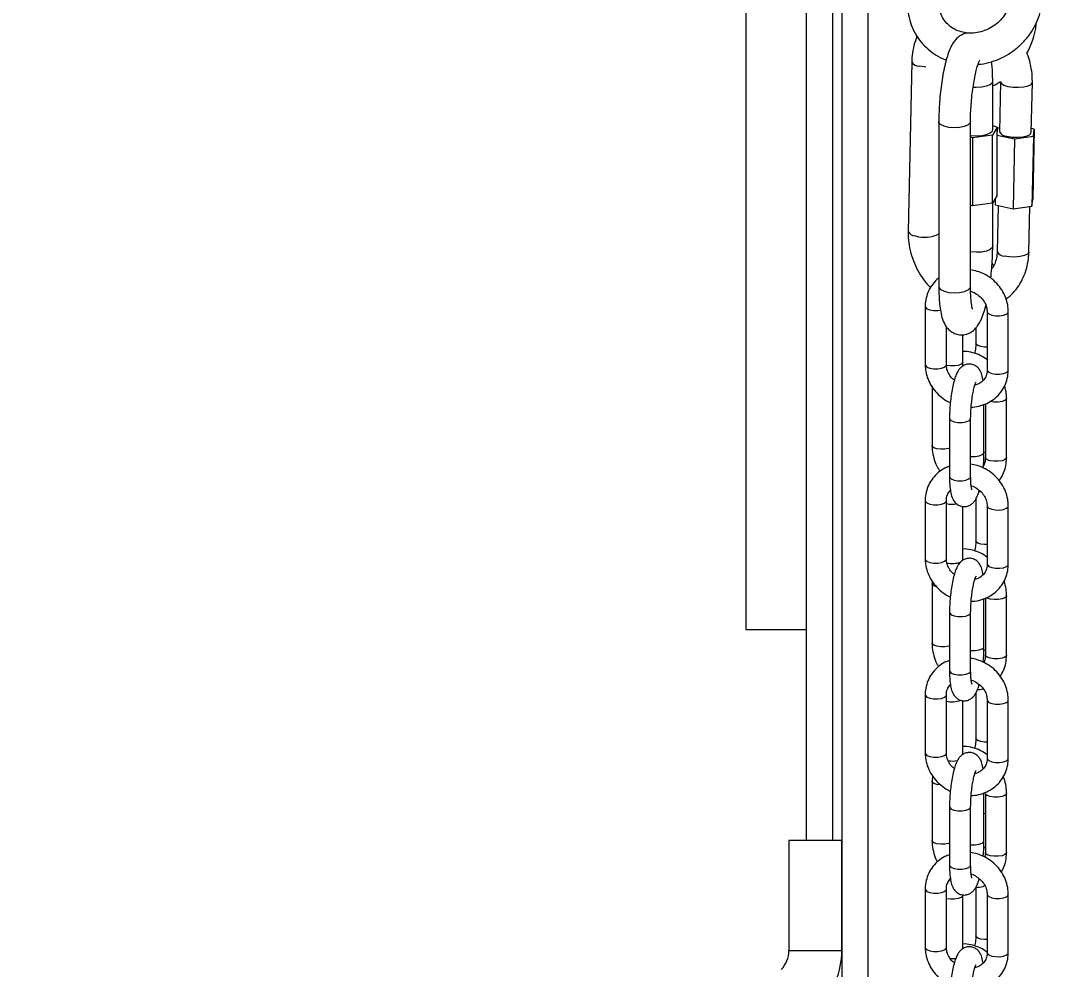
# Model space of a CAD drawing. Header units: millimetres. Extents: x -9110 to 8278, y -6387 to 5914.
# Drawn here: x -2328.6 to -2133, y 79.6 to 259.3 of the extents above; entities that cross this region are included whole.
import ezdxf

# ---------------------------------------------------------------- set-up
doc = ezdxf.new("R2010")
doc.units = ezdxf.units.MM
for name, color, linetype in [('DIKOM_ОБЪЕКТ', 7, 'Continuous'), ('DIKOM_РАЗМЕР_ЗОНА', 7, 'Continuous'), ('DIKOM_РАЗМЕР_ОБЪЕКТА', 7, 'Continuous')]:
    doc.layers.add(name, color=color, linetype=linetype)
doc.styles.add('style1', font='arial.ttf', dxfattribs={"width": 0.8})
doc.dimstyles.new('1-50', dxfattribs={"dimtxt": 300, "dimasz": 200, "dimexe": 100, "dimexo": 0, "dimgap": 100, "dimtad": 1, "dimtxsty": 'style1', "dimcen": 200, "dimclrd": 7, "dimclre": 7, "dimclrt": 7, "dimadec": 1, "dimazin": 2, "dimtfac": 1, "dimtmove": 0, "dimatfit": 2, "dimfxl": 0, "dimlwd": 25, "dimlwe": 18, "dimarcsym": 0})

# ---------------------------------------------------------------- blocks, each defined once
blk = doc.blocks.new('*D9')
at = {"layer": 'Defpoints', "color": 0, "transparency": 16777216}
for p in [(-2194.75, 3914.39), (-7206.95, -3406.45), (-367.75, -3406.45)]:
    blk.add_point(p, dxfattribs=at)
at = {"layer": 'DIKOM_РАЗМЕР_ОБЪЕКТА', "color": 7, "lineweight": 18, "transparency": 16777216}
for p, q in [((-2194.75, 3914.39), (-7306.95, 3914.39)), ((-367.75, -3406.45), (-7306.95, -3406.45))]:
    blk.add_line(p, q, dxfattribs=at)
at = {"layer": 'DIKOM_РАЗМЕР_ОБЪЕКТА', "color": 7, "lineweight": 25, "transparency": 16777216}
blk.add_line((-7206.95, 3714.39), (-7206.95, -3206.45), dxfattribs=at)
at = {"layer": 'DIKOM_РАЗМЕР_ОБЪЕКТА', "color": 7, "transparency": 16777216}
for points in [[(-7240.28, 3714.39), (-7173.61, 3714.39), (-7206.95, 3914.39)], [(-7240.28, -3206.45), (-7173.61, -3206.45), (-7206.95, -3406.45)]]:
    blk.add_solid(points, dxfattribs=at)
at = {"layer": 'DIKOM_РАЗМЕР_ОБЪЕКТА', "color": 7, "transparency": 16777216, "insert": (-7460.22, 292.26), "char_height": 300, "attachment_point": 5, "rotation": 90, "style": 'style1'}
blk.add_mtext('7300', dxfattribs=at)
blk = doc.blocks.new('*D10')
at = {"layer": 'Defpoints', "color": 0, "transparency": 16777216}
for p in [(-3851.31, 5914.39), (-8660.16, -5406.45), (-497.85, -5406.45)]:
    blk.add_point(p, dxfattribs=at)
at = {"layer": 'DIKOM_РАЗМЕР_ЗОНА', "color": 7, "lineweight": 18, "transparency": 16777216}
for p, q in [((-3851.31, 5914.39), (-8760.16, 5914.39)), ((-497.85, -5406.45), (-8760.16, -5406.45))]:
    blk.add_line(p, q, dxfattribs=at)
at = {"layer": 'DIKOM_РАЗМЕР_ЗОНА', "color": 7, "lineweight": 25, "transparency": 16777216}
blk.add_line((-8660.16, 5714.39), (-8660.16, -5206.45), dxfattribs=at)
at = {"layer": 'DIKOM_РАЗМЕР_ЗОНА', "color": 7, "transparency": 16777216}
for points in [[(-8693.49, 5714.39), (-8626.83, 5714.39), (-8660.16, 5914.39)], [(-8693.49, -5206.45), (-8626.83, -5206.45), (-8660.16, -5406.45)]]:
    blk.add_solid(points, dxfattribs=at)
at = {"layer": 'DIKOM_РАЗМЕР_ЗОНА', "color": 7, "transparency": 16777216, "insert": (-8913.43, 268.46), "char_height": 300, "attachment_point": 5, "rotation": 90, "style": 'style1'}
blk.add_mtext('11300', dxfattribs=at)
blk = doc.blocks.new('*D11')
at = {"layer": 'Defpoints', "color": 0, "transparency": 16777216}
for p in [(-6509.94, 303.97), (6278.2, -1263.03), (6278.2, -4309.96)]:
    blk.add_point(p, dxfattribs=at)
at = {"layer": 'DIKOM_РАЗМЕР_ОБЪЕКТА', "color": 7, "lineweight": 18, "transparency": 16777216}
for p, q in [((-6509.94, 303.97), (-6509.94, -4409.96)), ((6278.2, -1263.03), (6278.2, -4409.96))]:
    blk.add_line(p, q, dxfattribs=at)
at = {"layer": 'DIKOM_РАЗМЕР_ОБЪЕКТА', "color": 7, "lineweight": 25, "transparency": 16777216}
blk.add_line((-6309.94, -4309.96), (6078.2, -4309.96), dxfattribs=at)
at = {"layer": 'DIKOM_РАЗМЕР_ОБЪЕКТА', "color": 7, "transparency": 16777216}
for points in [[(-6309.94, -4276.63), (-6309.94, -4343.29), (-6509.94, -4309.96)], [(6078.2, -4276.63), (6078.2, -4343.29), (6278.2, -4309.96)]]:
    blk.add_solid(points, dxfattribs=at)
at = {"layer": 'DIKOM_РАЗМЕР_ОБЪЕКТА', "color": 7, "transparency": 16777216, "insert": (-27.26, -4056.79), "char_height": 300, "attachment_point": 5, "style": 'style1'}
blk.add_mtext('12800', dxfattribs=at)

msp = doc.modelspace()

# ---------------------------------------------------------------- linework, layer by layer
at = {"layer": 'DIKOM_ОБЪЕКТ', "color": 7, "linetype": 'Continuous', "lineweight": 15}
for p, q in [((-2173.084, 1853.969), (-2173.084, -1346.032)), ((-2168.084, -1346.032), (-2168.084, 1853.969)), ((-2179.816, 403.968), (-2179.816, 103.968)), ((-2174.816, 103.968), (-2174.816, 403.968)), ((-2191.248, 363.968), (-2191.248, 143.968)), ((-2158.988, 256.629), (-2158.945, 255.953)), ((-2159.852, 251.503), (-2160.523, 219.353)), ((-2144.518, 238.642), (-2144.518, 247.839)), ((-2143.008, 247.687), (-2143.205, 238.231)), ((-2137.207, 238.106), (-2137.009, 247.562)), ((-2154.72, 240.16), (-2154.72, 208.891)), ((-2148.719, 208.891), (-2148.719, 240.16)), ((-2143.687, 239.127), (-2144.532, 237.582)), ((-2144.518, 239.422), (-2143.687, 239.127)), ((-2143.687, 226.252), (-2143.687, 239.127)), ((-2143.597, 238.937), (-2143.687, 238.296)), ((-2143.19, 238.998), (-2143.597, 238.937)), ((-2136.633, 238.703), (-2137.192, 238.83)), ((-2136.633, 238.703), (-2136.909, 225.465)), ((-2136.816, 237.4), (-2136.633, 238.703)), ((-2148.364, 237.096), (-2148.719, 237.223)), ((-2144.532, 237.582), (-2148.364, 237.096)), ((-2148.364, 237.096), (-2148.364, 224.221)), ((-2144.532, 224.706), (-2144.532, 237.582)), ((-2143.687, 237.613), (-2140.39, 236.866)), ((-2140.39, 236.866), (-2140.666, 223.627)), ((-2140.39, 236.866), (-2136.816, 237.4)), ((-2136.816, 237.4), (-2137.092, 224.162)), ((-2143.687, 226.252), (-2144.532, 224.706)), ((-2144.031, 225.623), (-2144.057, 224.396)), ((-2137.092, 224.162), (-2136.909, 225.465)), ((-2148.364, 224.221), (-2148.719, 224.347)), ((-2144.532, 224.706), (-2148.364, 224.221)), ((-2144.518, 216.57), (-2144.518, 224.732)), ((-2144.057, 224.396), (-2140.666, 223.627)), ((-2143.497, 224.269), (-2143.68, 215.537)), ((-2140.666, 223.627), (-2137.092, 224.162)), ((-2137.681, 215.412), (-2137.5, 224.101)), ((-2157.294, 205.135), (-2157.294, 194.099)), ((-2145.93, 204.914), (-2145.674, 204.97)), ((-2145.562, 204.145), (-2145.562, 193.109)), ((-2141.562, 193.109), (-2141.562, 204.145)), ((-2153.294, 194.099), (-2153.294, 201.291)), ((-2150.183, 194.568), (-2150.183, 199.801)), ((-2147.712, 201.053), (-2147.712, 198.144)), ((-2153.339, 193.934), (-2153.294, 194.099)), ((-2156.001, 190.018), (-2156.001, 178.795)), ((-2141.895, 176.505), (-2141.895, 187.729)), ((-2146.167, 177.514), (-2146.167, 186.59)), ((-2145.895, 186.699), (-2145.895, 176.505)), ((-2152.689, 183.943), (-2152.689, 172.907)), ((-2148.688, 172.907), (-2148.688, 183.943)), ((-2145.988, 177.426), (-2146.167, 177.53)), ((-2157.294, 168.348), (-2157.294, 157.312)), ((-2153.294, 157.312), (-2153.294, 168.348)), ((-2147.712, 168.682), (-2147.712, 160.732)), ((-2147.162, 170.013), (-2146.785, 170.066)), ((-2150.183, 157.156), (-2150.183, 167.28)), ((-2145.562, 167.358), (-2145.562, 156.322)), ((-2141.562, 156.322), (-2141.562, 167.358)), ((-2153.339, 157.147), (-2153.294, 157.312)), ((-2155.954, 153.09), (-2156.001, 152.607)), ((-2156.001, 152.607), (-2156.001, 141.383)), ((-2146.167, 140.727), (-2146.167, 149.803)), ((-2145.895, 149.912), (-2145.895, 139.093)), ((-2141.895, 139.093), (-2141.895, 150.317)), ((-2152.689, 147.156), (-2152.689, 136.12)), ((-2148.688, 136.12), (-2148.688, 147.156)), ((-2191.248, 143.968), (-2179.816, 143.968)), ((-2145.895, 139.961), (-2146.179, 140.125)), ((-2157.294, 131.561), (-2157.294, 120.525)), ((-2153.294, 120.525), (-2153.294, 131.561)), ((-2147.712, 131.895), (-2147.712, 123.32)), ((-2150.183, 120.256), (-2150.183, 130.494)), ((-2145.562, 130.571), (-2145.562, 119.535)), ((-2141.562, 119.535), (-2141.562, 130.571)), ((-2153.339, 120.36), (-2153.294, 120.525)), ((-2155.9, 116.227), (-2156.001, 115.195)), ((-2156.001, 115.195), (-2156.001, 103.971)), ((-2146.167, 103.941), (-2146.167, 113.017)), ((-2145.895, 112.905), (-2145.895, 101.681)), ((-2141.895, 101.681), (-2141.895, 112.905)), ((-2152.689, 110.369), (-2152.689, 99.333)), ((-2148.688, 99.333), (-2148.688, 110.369)), ((-2145.895, 109.014), (-2146.167, 109.124)), ((-2183.089, 103.968), (-2183.089, 83.111)), ((-2173.09, 103.968), (-2183.089, 103.968)), ((-2173.09, 83.111), (-2173.09, 103.968)), ((-2145.895, 102.549), (-2146.197, 102.723)), ((-2157.294, 94.775), (-2157.294, 83.739)), ((-2153.294, 83.739), (-2153.294, 94.775)), ((-2147.712, 95.108), (-2147.712, 85.908)), ((-2150.183, 83.47), (-2150.183, 93.556)), ((-2145.562, 93.785), (-2145.562, 82.749)), ((-2141.562, 82.749), (-2141.562, 93.785)), ((-2173.09, 83.111), (-2183.089, 83.111)), ((-2153.339, 83.574), (-2153.294, 83.739))]:
    msp.add_line(p, q, dxfattribs=at)
at = {"layer": 'DIKOM_ОБЪЕКТ', "color": 7, "linetype": 'Continuous', "lineweight": 15, "flags": 128}
for points in [[(-2157.2, 250.479), (-2157.507, 250.502), (-2158.469, 250.65)], [(-2148.238, 246.695), (-2147.629, 246.661), (-2146.598, 246.717), (-2145.676, 246.909), (-2144.978, 247.212), (-2144.585, 247.591), (-2144.518, 247.838)], [(-2143.008, 247.684), (-2142.871, 247.387), (-2142.392, 247.077), (-2141.625, 246.834), (-2140.664, 246.686), (-2139.623, 246.651), (-2138.629, 246.733), (-2137.801, 246.923), (-2137.24, 247.198), (-2137.012, 247.524), (-2137.009, 247.561)], [(-2148.719, 240.161), (-2148.787, 239.912), (-2149.179, 239.533), (-2149.878, 239.23), (-2150.799, 239.039), (-2151.831, 238.983), (-2152.85, 239.069), (-2153.732, 239.286), (-2154.371, 239.609), (-2154.691, 239.999), (-2154.72, 240.16)], [(-2148.719, 237.562), (-2148.648, 237.551), (-2147.629, 237.465), (-2146.598, 237.521), (-2145.676, 237.712), (-2144.978, 238.015), (-2144.585, 238.395), (-2144.518, 238.642)], [(-2141.823, 237.378), (-2140.861, 237.23), (-2139.821, 237.195), (-2138.827, 237.278), (-2137.999, 237.468), (-2137.438, 237.742), (-2137.21, 238.068), (-2137.207, 238.106)], [(-2144.518, 216.57), (-2144.585, 216.323), (-2144.978, 215.943), (-2145.676, 215.64), (-2146.598, 215.449), (-2147.629, 215.393), (-2148.648, 215.479), (-2148.719, 215.49)], [(-2137.681, 215.412), (-2137.684, 215.374), (-2137.912, 215.048), (-2138.473, 214.773), (-2139.301, 214.583), (-2140.295, 214.501), (-2141.335, 214.536), (-2142.297, 214.684)], [(-2154.72, 208.891), (-2154.691, 208.73), (-2154.371, 208.34), (-2153.732, 208.017), (-2152.85, 207.8), (-2151.831, 207.714), (-2150.799, 207.77), (-2149.878, 207.961), (-2149.179, 208.265), (-2148.787, 208.644), (-2148.719, 208.891)], [(-2157.294, 205.135), (-2157.262, 204.993), (-2156.974, 204.708), (-2156.43, 204.488), (-2155.714, 204.367), (-2154.934, 204.362), (-2154.39, 204.434)], [(-2145.562, 204.138), (-2145.529, 204.003), (-2145.242, 203.718), (-2144.698, 203.498), (-2143.982, 203.377), (-2143.202, 203.372), (-2142.476, 203.485), (-2141.916, 203.698), (-2141.607, 203.98), (-2141.562, 204.144)], [(-2145.562, 197.438), (-2146.064, 197.447), (-2146.791, 197.548), (-2147.353, 197.74), (-2147.666, 197.993), (-2147.712, 198.144)], [(-2157.294, 194.099), (-2157.262, 193.957), (-2156.974, 193.672), (-2156.43, 193.452), (-2155.714, 193.331), (-2154.934, 193.326), (-2154.209, 193.439), (-2153.649, 193.652), (-2153.339, 193.934)], [(-2150.183, 194.568), (-2150.214, 194.443), (-2150.499, 194.186), (-2151.039, 193.987), (-2151.755, 193.877), (-2152.535, 193.871), (-2153.261, 193.972), (-2153.291, 193.979)], [(-2145.562, 193.109), (-2145.529, 192.967), (-2145.242, 192.682), (-2144.698, 192.462), (-2143.982, 192.341), (-2143.202, 192.336), (-2142.476, 192.449), (-2141.916, 192.662), (-2141.607, 192.944), (-2141.562, 193.109)], [(-2141.895, 187.729), (-2141.926, 187.604), (-2142.21, 187.347), (-2142.751, 187.148), (-2143.466, 187.038), (-2144.246, 187.032), (-2144.973, 187.133), (-2145, 187.139)], [(-2152.689, 183.943), (-2152.656, 183.801), (-2152.368, 183.516), (-2151.825, 183.296), (-2151.109, 183.175)], [(-2151.109, 183.175), (-2150.328, 183.17), (-2149.603, 183.283), (-2149.043, 183.496), (-2148.733, 183.778), (-2148.688, 183.944)], [(-2152.689, 178.261), (-2152.857, 178.214), (-2153.572, 178.104), (-2154.352, 178.098), (-2155.079, 178.199), (-2155.642, 178.39), (-2155.954, 178.643), (-2156.001, 178.794)], [(-2148.688, 176.756), (-2148.588, 176.746), (-2147.807, 176.741), (-2147.082, 176.854), (-2146.522, 177.068), (-2146.212, 177.349), (-2146.167, 177.514)], [(-2144.973, 175.909), (-2145.536, 176.101), (-2145.848, 176.354), (-2145.895, 176.505)], [(-2141.895, 176.505), (-2141.926, 176.381), (-2142.21, 176.124), (-2142.751, 175.925), (-2143.466, 175.814), (-2144.246, 175.809), (-2144.973, 175.909)], [(-2152.689, 172.907), (-2152.656, 172.765), (-2152.368, 172.48), (-2151.825, 172.26), (-2151.109, 172.139), (-2150.328, 172.134), (-2149.603, 172.247), (-2149.043, 172.46), (-2148.733, 172.742), (-2148.688, 172.907)], [(-2157.294, 168.348), (-2157.262, 168.207), (-2156.974, 167.922), (-2156.43, 167.702), (-2155.714, 167.58), (-2154.934, 167.575), (-2154.209, 167.688), (-2153.649, 167.902), (-2153.339, 168.183), (-2153.294, 168.338)], [(-2145.562, 167.352), (-2145.529, 167.217), (-2145.242, 166.932), (-2144.698, 166.712), (-2143.982, 166.59), (-2143.202, 166.585), (-2142.476, 166.698), (-2141.916, 166.912), (-2141.607, 167.193), (-2141.562, 167.358)], [(-2145.562, 160.026), (-2146.064, 160.035), (-2146.791, 160.136), (-2147.353, 160.328), (-2147.666, 160.581), (-2147.712, 160.733)], [(-2157.294, 157.312), (-2157.262, 157.171), (-2156.974, 156.886), (-2156.43, 156.666), (-2155.714, 156.544), (-2154.934, 156.539), (-2154.209, 156.652), (-2153.649, 156.866), (-2153.339, 157.147)], [(-2145.562, 156.322), (-2145.529, 156.181), (-2145.242, 155.896), (-2144.698, 155.676), (-2143.982, 155.554), (-2143.202, 155.549), (-2142.476, 155.662), (-2141.916, 155.876), (-2141.607, 156.157), (-2141.562, 156.322)], [(-2155.12, 152.02), (-2155.642, 152.202), (-2155.954, 152.455), (-2156.001, 152.606)], [(-2141.895, 150.317), (-2141.926, 150.192), (-2142.21, 149.935), (-2142.751, 149.736), (-2143.466, 149.626), (-2144.246, 149.62), (-2144.973, 149.721), (-2145.536, 149.912), (-2145.683, 150)], [(-2152.689, 147.156), (-2152.656, 147.015), (-2152.368, 146.73), (-2151.825, 146.51), (-2151.109, 146.388)], [(-2151.109, 146.388), (-2150.328, 146.383), (-2149.603, 146.496), (-2149.043, 146.71), (-2148.733, 146.991), (-2148.688, 147.157)], [(-2152.689, 140.849), (-2152.857, 140.802), (-2153.572, 140.692), (-2154.352, 140.686), (-2155.079, 140.787), (-2155.642, 140.978), (-2155.954, 141.231), (-2156.001, 141.382)], [(-2148.688, 139.969), (-2148.588, 139.959), (-2147.807, 139.955), (-2147.082, 140.068), (-2146.522, 140.281), (-2146.212, 140.562), (-2146.167, 140.727)], [(-2144.973, 138.497), (-2145.536, 138.689), (-2145.848, 138.942), (-2145.895, 139.093)], [(-2141.895, 139.093), (-2141.926, 138.969), (-2142.21, 138.712), (-2142.751, 138.513), (-2143.466, 138.402), (-2144.246, 138.397), (-2144.973, 138.497)], [(-2152.689, 136.12), (-2152.656, 135.979), (-2152.368, 135.694), (-2151.825, 135.474), (-2151.109, 135.352), (-2150.328, 135.348), (-2149.603, 135.46), (-2149.043, 135.674), (-2148.733, 135.955), (-2148.688, 136.12)], [(-2157.294, 131.561), (-2157.262, 131.42), (-2156.974, 131.135), (-2156.43, 130.915), (-2155.714, 130.793), (-2154.934, 130.789), (-2154.209, 130.902), (-2153.649, 131.115), (-2153.339, 131.396), (-2153.294, 131.551)], [(-2145.562, 130.565), (-2145.529, 130.43), (-2145.242, 130.145), (-2144.698, 129.925), (-2143.982, 129.803), (-2143.202, 129.799), (-2142.476, 129.912), (-2141.916, 130.125), (-2141.607, 130.406), (-2141.562, 130.571)], [(-2145.562, 122.615), (-2146.064, 122.624), (-2146.791, 122.724), (-2147.353, 122.916), (-2147.666, 123.169), (-2147.712, 123.321)], [(-2157.294, 120.525), (-2157.262, 120.384), (-2156.974, 120.099), (-2156.43, 119.879), (-2155.714, 119.757), (-2154.934, 119.753), (-2154.209, 119.866), (-2153.649, 120.079), (-2153.339, 120.36)], [(-2145.562, 119.535), (-2145.529, 119.394), (-2145.242, 119.109), (-2144.698, 118.889), (-2143.982, 118.767), (-2143.202, 118.763), (-2142.476, 118.876), (-2141.916, 119.089), (-2141.607, 119.37), (-2141.562, 119.535)], [(-2154.358, 114.498), (-2155.079, 114.599), (-2155.642, 114.79), (-2155.954, 115.043), (-2156.001, 115.194)], [(-2141.895, 112.905), (-2141.926, 112.78), (-2142.21, 112.523), (-2142.751, 112.324), (-2143.466, 112.214), (-2144.246, 112.208), (-2144.973, 112.309), (-2145.536, 112.5), (-2145.848, 112.753), (-2145.895, 112.901)], [(-2152.689, 110.37), (-2152.656, 110.228), (-2152.368, 109.943), (-2151.825, 109.723), (-2151.109, 109.601)], [(-2151.109, 109.601), (-2150.328, 109.597), (-2149.603, 109.71), (-2149.043, 109.923), (-2148.733, 110.204), (-2148.688, 110.371)], [(-2152.689, 103.437), (-2152.857, 103.39), (-2153.572, 103.28), (-2154.352, 103.274), (-2155.079, 103.375), (-2155.642, 103.566), (-2155.954, 103.819), (-2156.001, 103.971)], [(-2148.688, 103.182), (-2148.588, 103.173), (-2147.807, 103.168), (-2147.082, 103.281), (-2146.522, 103.494), (-2146.212, 103.776), (-2146.167, 103.94)], [(-2144.973, 101.085), (-2145.536, 101.277), (-2145.848, 101.53), (-2145.895, 101.681)], [(-2141.895, 101.681), (-2141.926, 101.557), (-2142.21, 101.3), (-2142.751, 101.101), (-2143.466, 100.99), (-2144.246, 100.985), (-2144.973, 101.085)], [(-2152.689, 99.333), (-2152.656, 99.192), (-2152.368, 98.907), (-2151.825, 98.687), (-2151.109, 98.565), (-2150.328, 98.561), (-2149.603, 98.674), (-2149.043, 98.887), (-2148.733, 99.168), (-2148.688, 99.333)], [(-2157.294, 94.775), (-2157.262, 94.633), (-2156.974, 94.348), (-2156.43, 94.128), (-2155.714, 94.007), (-2154.934, 94.002), (-2154.209, 94.115), (-2153.649, 94.328), (-2153.339, 94.61), (-2153.294, 94.765)], [(-2150.183, 93.555), (-2150.214, 93.431), (-2150.499, 93.174), (-2151.039, 92.975), (-2151.755, 92.864), (-2152.535, 92.859), (-2153.261, 92.96), (-2153.294, 92.967)], [(-2145.562, 93.778), (-2145.529, 93.643), (-2145.242, 93.358), (-2144.698, 93.138), (-2143.982, 93.017), (-2143.202, 93.012), (-2142.476, 93.125), (-2141.916, 93.338), (-2141.607, 93.62), (-2141.562, 93.784)], [(-2145.562, 85.203), (-2146.064, 85.212), (-2146.791, 85.312), (-2147.353, 85.504), (-2147.666, 85.757), (-2147.712, 85.909)], [(-2157.294, 83.739), (-2157.262, 83.597), (-2156.974, 83.312), (-2156.43, 83.092), (-2155.714, 82.971), (-2154.934, 82.966), (-2154.209, 83.079), (-2153.649, 83.292), (-2153.339, 83.574)], [(-2145.562, 82.749), (-2145.529, 82.607), (-2145.242, 82.322), (-2144.698, 82.102), (-2143.982, 81.981), (-2143.202, 81.976), (-2142.476, 82.089), (-2141.916, 82.302), (-2141.607, 82.584), (-2141.562, 82.749)]]:
    msp.add_lwpolyline(points, dxfattribs=at)
at = {"layer": 'DIKOM_ОБЪЕКТ', "color": 7, "linetype": 'Continuous', "lineweight": 15}
for centre, radius, start, end in [((-2158.502, 252.144), 1.495, 205.38916, 271.25237), ((-2141.857, 238.87), 1.492, 205.33827, 271.30684), ((-2159.174, 219.992), 1.492, 205.33827, 271.30684), ((-2157.405, 224.043), 5.809, 252.61366, 297.53373), ((-2142.331, 216.176), 1.492, 205.33827, 271.30684), ((-2152.18, 172.787), 5.118, 257.42428, 279.81596), ((-2152.205, 161.06), 4.622, 257.46097, 290.63466), ((-2152.207, 134.845), 4.596, 256.32338, 291.04056), ((-2152.187, 124.365), 5.33, 261.61636, 280.8365), ((-2188.09, 83.111), 5, 315, 0), ((-2188.09, 83.111), 15, 315, 0), ((-2152.183, 87.083), 5.459, 265.91754, 277.52313)]:
    msp.add_arc(centre, radius, start, end, dxfattribs=at)
for points, knots in [([(-2141.105, 264.076), (-2141.109, 263.883), (-2141.123, 263.247), (-2141.349, 262.149), (-2141.91, 260.843), (-2142.739, 259.648), (-2143.793, 258.619), (-2145.024, 257.8), (-2146.376, 257.225), (-2147.788, 256.916), (-2149.195, 256.882), (-2150.541, 257.119), (-2151.768, 257.614), (-2152.833, 258.346), (-2153.696, 259.291), (-2154.312, 260.423), (-2154.613, 261.513), (-2154.647, 262.221), (-2154.659, 262.476)], [0, 0, 0, 0, 0.0295456, 0.0971854, 0.1640349, 0.2299801, 0.2953359, 0.360348, 0.4251775, 0.4899111, 0.5547543, 0.6199215, 0.685729, 0.7525851, 0.8208184, 0.890397, 0.960552, 1, 1, 1, 1]), ([(-2147.293, 251.01), (-2147.104, 251.021), (-2146.249, 251.07), (-2144.747, 251.458), (-2142.847, 252.171), (-2141.067, 253.181), (-2139.45, 254.434), (-2138.039, 255.909), (-2136.87, 257.567), (-2135.972, 259.369), (-2135.373, 261.269), (-2135.124, 262.873), (-2135.11, 263.825), (-2135.106, 264.126)], [0, 0, 0, 0, 0.0289552, 0.1310859, 0.2335335, 0.3361944, 0.4390443, 0.5419787, 0.6449115, 0.747737, 0.8503672, 0.9526779, 1, 1, 1, 1]), ([(-2160.659, 262.426), (-2160.645, 262.039), (-2160.606, 261.01), (-2160.281, 259.371), (-2159.619, 257.578), (-2158.667, 255.929), (-2157.458, 254.459), (-2156.013, 253.22), (-2154.618, 252.32), (-2153.662, 251.954), (-2153.307, 251.818)], [0, 0, 0, 0, 0.0842428, 0.2239897, 0.3633608, 0.5022493, 0.6408325, 0.7793271, 0.9179183, 1, 1, 1, 1]), ([(-2138.044, 253.145), (-2137.897, 253.395), (-2137.406, 254.235), (-2136.834, 255.798), (-2136.364, 257.498), (-2136.275, 258.554), (-2136.242, 258.942)], [0, 0, 0, 0, 0.1412409, 0.4733743, 0.8062746, 1, 1, 1, 1]), ([(-2158.795, 256.255), (-2158.86, 256.129), (-2159.201, 255.467), (-2159.565, 254.117), (-2159.81, 252.637), (-2159.843, 251.749), (-2159.852, 251.503)], [0, 0, 0, 0, 0.0891682, 0.4687722, 0.8526347, 1, 1, 1, 1]), ([(-2149.072, 256.93), (-2149.136, 256.933), (-2149.522, 256.951), (-2150.177, 256.704), (-2150.931, 256.278), (-2151.532, 255.711), (-2152.042, 255.034), (-2152.533, 254.127), (-2152.988, 252.965), (-2153.421, 251.491), (-2153.789, 249.872), (-2154.105, 248.099), (-2154.357, 246.257), (-2154.548, 244.376), (-2154.672, 242.498), (-2154.717, 241.094), (-2154.719, 240.334), (-2154.72, 240.16)], [0, 0, 0, 0, 0.0099361, 0.0593, 0.1063373, 0.1548782, 0.209545, 0.2784393, 0.3746286, 0.4609918, 0.551368, 0.6379613, 0.722857, 0.807012, 0.8909691, 0.97509, 1, 1, 1, 1]), ([(-2137.009, 247.562), (-2137.01, 247.939), (-2137.013, 248.973), (-2137.262, 250.676), (-2137.621, 252.178), (-2137.968, 252.972), (-2138.044, 253.145)], [0, 0, 0, 0, 0.2013895, 0.5515862, 0.9027117, 1, 1, 1, 1]), ([(-2148.719, 240.16), (-2148.718, 240.428), (-2148.714, 241.204), (-2148.657, 242.575), (-2148.535, 244.243), (-2148.355, 245.9), (-2148.126, 247.476), (-2147.859, 248.903), (-2147.575, 250.114), (-2147.301, 251.011), (-2147.097, 251.549), (-2146.965, 251.793), (-2146.979, 251.773), (-2146.983, 251.767)], [0, 0, 0, 0, 0.0575095, 0.166524, 0.2763598, 0.3865818, 0.4964408, 0.6052083, 0.7119048, 0.8150112, 0.8985931, 0.9709901, 1, 1, 1, 1]), ([(-2144.518, 247.839), (-2144.52, 248.142), (-2144.527, 249.034), (-2144.579, 250.297), (-2144.677, 251.143), (-2144.719, 251.507)], [0, 0, 0, 0, 0.2271858, 0.6673525, 1, 1, 1, 1]), ([(-2144.518, 246.961), (-2144.491, 246.97), (-2143.97, 247.16), (-2143.489, 247.471), (-2143.033, 247.767)], [0, 0, 0, 0, 0.0516279, 1, 1, 1, 1]), ([(-2160.523, 219.353), (-2160.522, 218.976), (-2160.518, 217.942), (-2160.283, 216.234), (-2159.751, 214.276), (-2158.957, 212.384), (-2157.906, 210.628), (-2156.996, 209.387), (-2156.39, 208.816), (-2156.272, 208.704)], [0, 0, 0, 0, 0.0983468, 0.2693623, 0.4408313, 0.6128262, 0.7852216, 0.9580237, 1, 1, 1, 1]), ([(-2144.892, 210.468), (-2144.891, 210.475), (-2144.802, 211.085), (-2144.698, 212.36), (-2144.564, 214.231), (-2144.522, 215.636), (-2144.519, 216.396), (-2144.518, 216.57)], [0, 0, 0, 0, 0.0032572, 0.3059204, 0.6078795, 0.9104085, 1, 1, 1, 1]), ([(-2143.68, 215.537), (-2143.689, 215.329), (-2143.718, 214.689), (-2143.931, 213.708), (-2144.285, 212.805), (-2144.596, 212.401), (-2144.712, 212.251)], [0, 0, 0, 0, 0.1556793, 0.4799335, 0.8062936, 1, 1, 1, 1]), ([(-2141.986, 206.587), (-2141.865, 206.664), (-2141.26, 207.051), (-2140.351, 208.002), (-2139.303, 209.409), (-2138.502, 211.025), (-2137.954, 212.789), (-2137.723, 214.279), (-2137.69, 215.166), (-2137.681, 215.412)], [0, 0, 0, 0, 0.043775, 0.2185811, 0.3939368, 0.5708038, 0.749684, 0.9305611, 1, 1, 1, 1]), ([(-2144.352, 212.783), (-2144.371, 212.844), (-2144.434, 213.05), (-2144.553, 213.215), (-2144.636, 213.331)], [0, 0, 0, 0, 0.2950501, 1, 1, 1, 1]), ([(-2141.562, 204.145), (-2141.574, 204.45), (-2141.604, 205.254), (-2141.914, 206.546), (-2142.547, 207.952), (-2143.455, 209.231), (-2144.6, 210.336), (-2145.942, 211.211), (-2147.334, 211.821), (-2148.289, 211.989), (-2148.719, 212.065)], [0, 0, 0, 0, 0.0812785, 0.2139729, 0.3472727, 0.4814266, 0.6163792, 0.7519831, 0.8880568, 1, 1, 1, 1]), ([(-2154.72, 210.528), (-2154.75, 210.508), (-2155.199, 210.211), (-2155.875, 209.411), (-2156.673, 208.165), (-2157.15, 206.78), (-2157.289, 205.749), (-2157.293, 205.206), (-2157.294, 205.135)], [0, 0, 0, 0, 0.0175287, 0.2592794, 0.4992347, 0.7380313, 0.9656187, 1, 1, 1, 1]), ([(-2154.72, 208.891), (-2154.718, 208.587), (-2154.712, 207.694), (-2154.645, 206.299), (-2154.49, 204.771), (-2154.225, 203.346), (-2153.867, 202.236), (-2153.344, 201.31), (-2152.762, 200.637), (-2151.985, 200.094), (-2151.023, 199.763), (-2149.997, 199.741), (-2149.06, 200.01), (-2148.307, 200.456), (-2147.705, 201.017), (-2147.197, 201.697), (-2146.703, 202.6), (-2146.254, 203.78), (-2145.945, 204.747), (-2145.818, 205.308), (-2145.811, 205.337)], [0, 0, 0, 0, 0.039114, 0.1149166, 0.1924091, 0.2739523, 0.3660101, 0.414444, 0.4601007, 0.5045346, 0.5488338, 0.597419, 0.6410235, 0.682564, 0.7254333, 0.7737027, 0.8345516, 0.9195014, 0.9957719, 1, 1, 1, 1]), ([(-2148.319, 204.627), (-2148.318, 204.623), (-2148.314, 204.612), (-2148.395, 204.861), (-2148.498, 205.369), (-2148.608, 206.184), (-2148.69, 207.268), (-2148.718, 208.225), (-2148.719, 208.789), (-2148.719, 208.891)], [0, 0, 0, 0, 0.0660962, 0.2038567, 0.3647081, 0.5478336, 0.7482188, 0.9546296, 1, 1, 1, 1]), ([(-2148.701, 207.979), (-2148.653, 207.97), (-2148.251, 207.893), (-2147.538, 207.499), (-2146.673, 206.823), (-2146.03, 205.965), (-2145.632, 205.042), (-2145.585, 204.439), (-2145.562, 204.145)], [0, 0, 0, 0, 0.0264191, 0.2237386, 0.4198462, 0.6156186, 0.8120489, 1, 1, 1, 1]), ([(-2147.712, 198.144), (-2147.717, 197.962), (-2147.73, 197.429), (-2147.797, 196.767), (-2147.914, 196.318), (-2147.935, 196.239)], [0, 0, 0, 0, 0.2986376, 0.8769184, 1, 1, 1, 1]), ([(-2145.562, 195.004), (-2145.662, 195.091), (-2146.164, 195.523), (-2147.213, 196.057), (-2148.641, 196.501), (-2149.663, 196.666), (-2150.16, 196.593), (-2150.183, 196.589)], [0, 0, 0, 0, 0.0762681, 0.3809025, 0.6847585, 0.9853898, 1, 1, 1, 1]), ([(-2157.294, 194.099), (-2157.282, 193.793), (-2157.252, 192.99), (-2156.942, 191.697), (-2156.308, 190.293), (-2155.403, 189.008), (-2154.25, 187.922), (-2153.269, 187.215), (-2152.654, 186.968), (-2152.532, 186.919)], [0, 0, 0, 0, 0.1034988, 0.27247, 0.442201, 0.6130305, 0.7848823, 0.9575583, 1, 1, 1, 1]), ([(-2151.78, 191.155), (-2151.906, 191.251), (-2152.324, 191.567), (-2152.82, 192.284), (-2153.226, 193.2), (-2153.272, 193.803), (-2153.294, 194.099)], [0, 0, 0, 0, 0.127462, 0.4219095, 0.717372, 1, 1, 1, 1]), ([(-2146.344, 191.112), (-2146.369, 191.291), (-2146.451, 191.904), (-2146.669, 192.59), (-2147.104, 193.344), (-2147.659, 193.871), (-2148.379, 194.204), (-2149.187, 194.26), (-2149.918, 194.043), (-2150.487, 193.658), (-2150.914, 193.184), (-2151.28, 192.583), (-2151.611, 191.788), (-2151.933, 190.7), (-2152.212, 189.394), (-2152.433, 187.956), (-2152.589, 186.483), (-2152.674, 185.122), (-2152.684, 184.301), (-2152.689, 183.943)], [0, 0, 0, 0, 0.0370207, 0.1265027, 0.1778361, 0.2220522, 0.2669796, 0.312534, 0.3565669, 0.3970913, 0.4395312, 0.4900995, 0.5610898, 0.637851, 0.7179976, 0.7939594, 0.8684644, 0.9426268, 1, 1, 1, 1]), ([(-2150.136, 193.86), (-2150.148, 193.932), (-2150.181, 194.141), (-2150.182, 194.399), (-2150.183, 194.568)], [0, 0, 0, 0, 0.3416143, 1, 1, 1, 1]), ([(-2148.592, 186.094), (-2148.486, 186.091), (-2147.853, 186.069), (-2146.721, 186.329), (-2145.281, 186.882), (-2144.013, 187.735), (-2142.968, 188.815), (-2142.187, 190.083), (-2141.705, 191.462), (-2141.567, 192.494), (-2141.563, 193.037), (-2141.562, 193.109)], [0, 0, 0, 0, 0.0279983, 0.1673506, 0.3061416, 0.4440077, 0.5808305, 0.7166282, 0.851766, 0.9805605, 1, 1, 1, 1]), ([(-2145.562, 193.109), (-2145.567, 192.975), (-2145.585, 192.52), (-2145.807, 191.794), (-2146.345, 191.03), (-2147.053, 190.465), (-2147.649, 190.294), (-2147.896, 190.222)], [0, 0, 0, 0, 0.0992772, 0.336145, 0.5794191, 0.8255429, 1, 1, 1, 1]), ([(-2148.688, 183.943), (-2148.687, 184.149), (-2148.682, 184.747), (-2148.627, 185.818), (-2148.507, 187.102), (-2148.334, 188.329), (-2148.127, 189.399), (-2147.911, 190.202), (-2147.756, 190.655), (-2147.65, 190.839), (-2147.674, 190.807), (-2147.677, 190.802)], [0, 0, 0, 0, 0.0749037, 0.2172314, 0.3608841, 0.5045769, 0.6463754, 0.7839302, 0.8937952, 0.9849869, 1, 1, 1, 1]), ([(-2141.895, 187.729), (-2141.902, 188.026), (-2141.923, 188.82), (-2142.114, 189.612), (-2142.234, 190.108)], [0, 0, 0, 0, 0.3735494, 1, 1, 1, 1]), ([(-2156.001, 178.795), (-2155.991, 178.498), (-2155.965, 177.69), (-2155.689, 176.363), (-2155.196, 174.993), (-2154.706, 174.215), (-2154.5, 173.887)], [0, 0, 0, 0, 0.1749359, 0.4768299, 0.7801562, 1, 1, 1, 1]), ([(-2146.324, 174.537), (-2146.308, 174.684), (-2146.238, 175.312), (-2146.184, 176.336), (-2146.172, 177.156), (-2146.167, 177.514)], [0, 0, 0, 0, 0.1462618, 0.6276579, 1, 1, 1, 1]), ([(-2145.895, 176.505), (-2145.9, 176.357), (-2145.916, 175.896), (-2146.043, 175.331), (-2146.221, 175.042), (-2146.281, 174.945)], [0, 0, 0, 0, 0.2405081, 0.745338, 1, 1, 1, 1]), ([(-2143.328, 172.181), (-2143.257, 172.259), (-2142.881, 172.668), (-2142.427, 173.611), (-2141.975, 174.98), (-2141.922, 175.986), (-2141.895, 176.505)], [0, 0, 0, 0, 0.0703059, 0.3708329, 0.6754684, 1, 1, 1, 1]), ([(-2152.689, 174.867), (-2152.981, 174.761), (-2153.755, 174.482), (-2154.84, 173.715), (-2155.889, 172.644), (-2156.669, 171.373), (-2157.151, 169.995), (-2157.289, 168.962), (-2157.293, 168.419), (-2157.294, 168.348)], [0, 0, 0, 0, 0.1076251, 0.2849356, 0.4608872, 0.635532, 0.8093395, 0.9749765, 1, 1, 1, 1]), ([(-2141.562, 167.358), (-2141.574, 167.663), (-2141.604, 168.467), (-2141.914, 169.759), (-2142.547, 171.165), (-2143.455, 172.444), (-2144.6, 173.55), (-2145.942, 174.424), (-2147.324, 175.031), (-2148.268, 175.197), (-2148.688, 175.271)], [0, 0, 0, 0, 0.0814881, 0.2145485, 0.3482111, 0.4827301, 0.6180541, 0.754023, 0.8904671, 1, 1, 1, 1]), ([(-2152.689, 172.907), (-2152.687, 172.671), (-2152.681, 171.973), (-2152.614, 170.901), (-2152.443, 169.742), (-2152.19, 168.863), (-2151.751, 168.113), (-2151.198, 167.586), (-2150.477, 167.253), (-2149.67, 167.197), (-2148.938, 167.413), (-2148.369, 167.799), (-2147.941, 168.272), (-2147.578, 168.877), (-2147.295, 169.522), (-2147.137, 170.086), (-2147.076, 170.301)], [0, 0, 0, 0, 0.0511965, 0.1511694, 0.2551523, 0.3725116, 0.439804, 0.4978, 0.5566979, 0.6164466, 0.6741848, 0.7273048, 0.7829552, 0.8492766, 0.9423728, 1, 1, 1, 1]), ([(-2148.46, 170.414), (-2148.459, 170.413), (-2148.444, 170.383), (-2148.498, 170.516), (-2148.563, 170.851), (-2148.644, 171.493), (-2148.683, 172.218), (-2148.687, 172.734), (-2148.688, 172.907)], [0, 0, 0, 0, 0.0093094, 0.1656494, 0.3651297, 0.6008872, 0.8659259, 1, 1, 1, 1]), ([(-2153.294, 168.348), (-2153.289, 168.482), (-2153.27, 168.935), (-2153.068, 169.649), (-2152.694, 170.117), (-2152.512, 170.345)], [0, 0, 0, 0, 0.1766741, 0.5979665, 1, 1, 1, 1]), ([(-2148.596, 171.171), (-2148.584, 171.168), (-2148.217, 171.095), (-2147.539, 170.71), (-2146.673, 170.037), (-2146.03, 169.179), (-2145.632, 168.256), (-2145.585, 167.653), (-2145.562, 167.358)], [0, 0, 0, 0, 0.0071442, 0.208378, 0.4083825, 0.6080303, 0.8083572, 1, 1, 1, 1]), ([(-2147.712, 160.732), (-2147.717, 160.55), (-2147.73, 160.017), (-2147.797, 159.355), (-2147.914, 158.906), (-2147.935, 158.827)], [0, 0, 0, 0, 0.2986549, 0.8769228, 1, 1, 1, 1]), ([(-2145.562, 157.592), (-2145.662, 157.679), (-2146.164, 158.111), (-2147.213, 158.645), (-2148.641, 159.09), (-2149.663, 159.253), (-2150.16, 159.181), (-2150.183, 159.177)], [0, 0, 0, 0, 0.0762611, 0.3808744, 0.6847597, 0.9853912, 1, 1, 1, 1]), ([(-2157.294, 157.312), (-2157.282, 157.007), (-2157.252, 156.203), (-2156.942, 154.911), (-2156.308, 153.506), (-2155.403, 152.222), (-2154.25, 151.135), (-2153.269, 150.428), (-2152.654, 150.181), (-2152.532, 150.133)], [0, 0, 0, 0, 0.1034988, 0.2724627, 0.4422046, 0.6130342, 0.7848859, 0.9575583, 1, 1, 1, 1]), ([(-2151.78, 154.369), (-2151.906, 154.464), (-2152.324, 154.78), (-2152.82, 155.497), (-2153.226, 156.413), (-2153.272, 157.017), (-2153.294, 157.312)], [0, 0, 0, 0, 0.127462, 0.4219094, 0.7173586, 1, 1, 1, 1]), ([(-2146.344, 154.325), (-2146.369, 154.504), (-2146.451, 155.117), (-2146.669, 155.804), (-2147.104, 156.557), (-2147.659, 157.084), (-2148.379, 157.417), (-2149.187, 157.473), (-2149.918, 157.257), (-2150.487, 156.871), (-2150.914, 156.397), (-2151.28, 155.796), (-2151.611, 155.001), (-2151.933, 153.914), (-2152.212, 152.608), (-2152.433, 151.17), (-2152.589, 149.697), (-2152.674, 148.335), (-2152.684, 147.514), (-2152.689, 147.156)], [0, 0, 0, 0, 0.0370184, 0.1265003, 0.1778354, 0.2220515, 0.2669787, 0.3125329, 0.356565, 0.3970893, 0.4395292, 0.4900974, 0.5610876, 0.6378487, 0.717995, 0.7939567, 0.8684617, 0.9426269, 1, 1, 1, 1]), ([(-2148.592, 149.308), (-2148.486, 149.304), (-2147.853, 149.282), (-2146.721, 149.543), (-2145.281, 150.096), (-2144.013, 150.948), (-2142.968, 152.028), (-2142.187, 153.297), (-2141.705, 154.675), (-2141.567, 155.708), (-2141.563, 156.251), (-2141.562, 156.322)], [0, 0, 0, 0, 0.0279983, 0.1673495, 0.3061421, 0.444008, 0.5808306, 0.7166239, 0.8517662, 0.9805556, 1, 1, 1, 1]), ([(-2145.562, 156.322), (-2145.567, 156.188), (-2145.585, 155.734), (-2145.807, 155.007), (-2146.345, 154.243), (-2147.054, 153.679), (-2147.649, 153.507), (-2147.896, 153.436)], [0, 0, 0, 0, 0.0992828, 0.3361639, 0.5794517, 0.8255331, 1, 1, 1, 1]), ([(-2148.688, 147.156), (-2148.687, 147.362), (-2148.682, 147.96), (-2148.627, 149.032), (-2148.507, 150.316), (-2148.334, 151.542), (-2148.127, 152.613), (-2147.911, 153.416), (-2147.756, 153.868), (-2147.65, 154.052), (-2147.674, 154.02), (-2147.677, 154.015)], [0, 0, 0, 0, 0.0749032, 0.2172367, 0.3608885, 0.5045741, 0.6463775, 0.7839315, 0.8937958, 0.984987, 1, 1, 1, 1]), ([(-2141.895, 150.317), (-2141.906, 150.613), (-2141.936, 151.419), (-2142.088, 152.367), (-2142.33, 152.974), (-2142.376, 153.091)], [0, 0, 0, 0, 0.3189509, 0.8694579, 1, 1, 1, 1]), ([(-2156.001, 141.383), (-2155.991, 141.086), (-2155.966, 140.278), (-2155.685, 138.953), (-2155.267, 137.74), (-2154.876, 137.105), (-2154.764, 136.924)], [0, 0, 0, 0, 0.1941392, 0.529194, 0.8658385, 1, 1, 1, 1]), ([(-2146.324, 137.751), (-2146.308, 137.897), (-2146.238, 138.526), (-2146.184, 139.549), (-2146.172, 140.369), (-2146.167, 140.727)], [0, 0, 0, 0, 0.1462646, 0.6276506, 1, 1, 1, 1]), ([(-2145.895, 139.093), (-2145.9, 138.945), (-2145.917, 138.485), (-2146.02, 137.985), (-2146.164, 137.742), (-2146.191, 137.695)], [0, 0, 0, 0, 0.2777051, 0.8608565, 1, 1, 1, 1]), ([(-2143.09, 135.058), (-2142.864, 135.431), (-2142.398, 136.198), (-2141.982, 137.574), (-2141.924, 138.576), (-2141.895, 139.093)], [0, 0, 0, 0, 0.3135922, 0.6459131, 1, 1, 1, 1]), ([(-2152.689, 138.08), (-2152.981, 137.974), (-2153.755, 137.695), (-2154.84, 136.928), (-2155.889, 135.857), (-2156.669, 134.586), (-2157.151, 133.208), (-2157.289, 132.176), (-2157.293, 131.633), (-2157.294, 131.561)], [0, 0, 0, 0, 0.1076248, 0.2849386, 0.4608935, 0.635547, 0.8093519, 0.9749982, 1, 1, 1, 1]), ([(-2141.562, 130.571), (-2141.574, 130.877), (-2141.604, 131.68), (-2141.914, 132.972), (-2142.547, 134.378), (-2143.455, 135.658), (-2144.6, 136.763), (-2145.942, 137.638), (-2147.324, 138.244), (-2148.268, 138.411), (-2148.688, 138.485)], [0, 0, 0, 0, 0.0814883, 0.2145442, 0.348207, 0.4827263, 0.6180505, 0.7540225, 0.8904669, 1, 1, 1, 1]), ([(-2152.689, 136.12), (-2152.687, 135.884), (-2152.681, 135.187), (-2152.614, 134.115), (-2152.443, 132.955), (-2152.19, 132.076), (-2151.751, 131.327), (-2151.198, 130.799), (-2150.477, 130.466), (-2149.67, 130.41), (-2148.938, 130.627), (-2148.369, 131.012), (-2147.941, 131.485), (-2147.578, 132.09), (-2147.295, 132.735), (-2147.137, 133.299), (-2147.076, 133.515)], [0, 0, 0, 0, 0.0512001, 0.1511695, 0.2551523, 0.3725139, 0.4398039, 0.497802, 0.5566984, 0.616447, 0.6741852, 0.7273051, 0.7829555, 0.8492768, 0.9423729, 1, 1, 1, 1]), ([(-2148.46, 133.628), (-2148.459, 133.626), (-2148.444, 133.597), (-2148.498, 133.729), (-2148.563, 134.065), (-2148.644, 134.707), (-2148.683, 135.432), (-2148.687, 135.947), (-2148.688, 136.12)], [0, 0, 0, 0, 0.0093078, 0.1656481, 0.3651287, 0.6008866, 0.8659257, 1, 1, 1, 1]), ([(-2153.294, 131.561), (-2153.289, 131.695), (-2153.27, 132.149), (-2153.068, 132.862), (-2152.694, 133.33), (-2152.512, 133.558)], [0, 0, 0, 0, 0.1765918, 0.5979263, 1, 1, 1, 1]), ([(-2148.596, 134.384), (-2148.584, 134.381), (-2148.217, 134.308), (-2147.539, 133.923), (-2146.673, 133.25), (-2146.03, 132.392), (-2145.632, 131.469), (-2145.585, 130.866), (-2145.562, 130.571)], [0, 0, 0, 0, 0.0071442, 0.208378, 0.4083825, 0.6080303, 0.8083663, 1, 1, 1, 1]), ([(-2147.4, 132.567), (-2147.05, 132.578), (-2146.684, 132.59), (-2146.352, 132.724), (-2146.337, 132.73)], [0, 0, 0, 0, 0.9530507, 1, 1, 1, 1]), ([(-2147.712, 123.32), (-2147.717, 123.139), (-2147.73, 122.605), (-2147.797, 121.943), (-2147.914, 121.494), (-2147.935, 121.415)], [0, 0, 0, 0, 0.2986266, 0.8768938, 1, 1, 1, 1]), ([(-2145.562, 120.18), (-2145.662, 120.267), (-2146.164, 120.699), (-2147.213, 121.233), (-2148.642, 121.677), (-2149.662, 121.842), (-2150.16, 121.769), (-2150.183, 121.765)], [0, 0, 0, 0, 0.0762701, 0.3808915, 0.6847526, 0.9854287, 1, 1, 1, 1]), ([(-2157.294, 120.525), (-2157.282, 120.22), (-2157.252, 119.416), (-2156.942, 118.124), (-2156.308, 116.72), (-2155.403, 115.435), (-2154.25, 114.349), (-2153.269, 113.641), (-2152.654, 113.395), (-2152.532, 113.346)], [0, 0, 0, 0, 0.1034993, 0.272458, 0.4422008, 0.6130312, 0.7848837, 0.9575606, 1, 1, 1, 1]), ([(-2151.78, 117.582), (-2151.906, 117.677), (-2152.324, 117.993), (-2152.82, 118.71), (-2153.226, 119.626), (-2153.272, 120.23), (-2153.294, 120.525)], [0, 0, 0, 0, 0.1274622, 0.4219222, 0.7173717, 1, 1, 1, 1]), ([(-2146.344, 117.538), (-2146.369, 117.718), (-2146.451, 118.331), (-2146.669, 119.017), (-2147.104, 119.77), (-2147.659, 120.297), (-2148.379, 120.63), (-2149.186, 120.687), (-2149.918, 120.47), (-2150.487, 120.085), (-2150.914, 119.611), (-2151.28, 119.009), (-2151.611, 118.215), (-2151.933, 117.127), (-2152.212, 115.821), (-2152.433, 114.383), (-2152.589, 112.91), (-2152.674, 111.548), (-2152.684, 110.727), (-2152.689, 110.369)], [0, 0, 0, 0, 0.0370185, 0.1265186, 0.177837, 0.2220515, 0.2669799, 0.3125453, 0.3565661, 0.3970906, 0.4395289, 0.4900972, 0.5610894, 0.6378484, 0.7179975, 0.7939593, 0.8684644, 0.9426268, 1, 1, 1, 1]), ([(-2148.592, 112.521), (-2148.486, 112.517), (-2147.853, 112.496), (-2146.721, 112.756), (-2145.281, 113.309), (-2144.013, 114.161), (-2142.968, 115.241), (-2142.187, 116.51), (-2141.705, 117.889), (-2141.567, 118.921), (-2141.563, 119.464), (-2141.562, 119.535)], [0, 0, 0, 0, 0.0279983, 0.1673504, 0.3061429, 0.4440211, 0.5808305, 0.7166238, 0.8517614, 0.9805556, 1, 1, 1, 1]), ([(-2145.562, 119.535), (-2145.567, 119.401), (-2145.585, 118.947), (-2145.807, 118.221), (-2146.345, 117.457), (-2147.053, 116.892), (-2147.649, 116.72), (-2147.896, 116.649)], [0, 0, 0, 0, 0.0992825, 0.3361631, 0.5794503, 0.8255369, 1, 1, 1, 1]), ([(-2148.688, 110.369), (-2148.687, 110.575), (-2148.682, 111.173), (-2148.627, 112.245), (-2148.507, 113.529), (-2148.334, 114.755), (-2148.127, 115.826), (-2147.911, 116.629), (-2147.756, 117.081), (-2147.65, 117.265), (-2147.674, 117.233), (-2147.677, 117.229)], [0, 0, 0, 0, 0.0749024, 0.2172342, 0.3608817, 0.5045812, 0.6463829, 0.7839309, 0.893797, 0.9849871, 1, 1, 1, 1]), ([(-2141.895, 112.905), (-2141.905, 113.201), (-2141.934, 114.008), (-2142.124, 115.087), (-2142.423, 115.821), (-2142.523, 116.065)], [0, 0, 0, 0, 0.2788941, 0.7602332, 1, 1, 1, 1]), ([(-2156.001, 103.971), (-2155.992, 103.674), (-2155.967, 102.866), (-2155.679, 101.544), (-2155.331, 100.468), (-2155.029, 99.961), (-2154.999, 99.912)], [0, 0, 0, 0, 0.2151583, 0.5864522, 0.9595343, 1, 1, 1, 1]), ([(-2146.324, 100.964), (-2146.308, 101.11), (-2146.238, 101.739), (-2146.184, 102.763), (-2146.172, 103.583), (-2146.167, 103.941)], [0, 0, 0, 0, 0.1462812, 0.6276579, 1, 1, 1, 1]), ([(-2141.562, 93.785), (-2141.574, 94.09), (-2141.604, 94.894), (-2141.914, 96.186), (-2142.547, 97.591), (-2143.455, 98.871), (-2144.6, 99.976), (-2145.942, 100.851), (-2147.324, 101.457), (-2148.268, 101.624), (-2148.688, 101.698)], [0, 0, 0, 0, 0.0814883, 0.2145444, 0.3482074, 0.4827268, 0.6180512, 0.7540233, 0.8904678, 1, 1, 1, 1]), ([(-2152.689, 101.293), (-2152.981, 101.188), (-2153.755, 100.908), (-2154.839, 100.142), (-2155.889, 99.07), (-2156.669, 97.8), (-2157.151, 96.421), (-2157.289, 95.389), (-2157.293, 94.846), (-2157.294, 94.775)], [0, 0, 0, 0, 0.107613, 0.284939, 0.4608938, 0.6355472, 0.809352, 0.9749983, 1, 1, 1, 1]), ([(-2145.895, 101.681), (-2145.897, 101.53), (-2145.902, 101.219), (-2145.976, 100.964), (-2146.014, 100.834)], [0, 0, 0, 0, 0.4880523, 1, 1, 1, 1]), ([(-2142.896, 97.998), (-2142.741, 98.257), (-2142.349, 98.914), (-2141.984, 100.163), (-2141.925, 101.165), (-2141.895, 101.681)], [0, 0, 0, 0, 0.2405849, 0.6082388, 1, 1, 1, 1]), ([(-2152.689, 99.333), (-2152.687, 99.097), (-2152.681, 98.4), (-2152.614, 97.328), (-2152.443, 96.168), (-2152.19, 95.289), (-2151.751, 94.54), (-2151.198, 94.013), (-2150.477, 93.68), (-2149.67, 93.623), (-2148.938, 93.84), (-2148.369, 94.225), (-2147.941, 94.699), (-2147.578, 95.304), (-2147.293, 95.955), (-2147.133, 96.526), (-2147.07, 96.749)], [0, 0, 0, 0, 0.0511034, 0.1508874, 0.2546739, 0.3718115, 0.4389745, 0.4968631, 0.5556482, 0.6152843, 0.6729145, 0.7259341, 0.7814773, 0.8476757, 0.940596, 1, 1, 1, 1]), ([(-2148.46, 96.841), (-2148.459, 96.839), (-2148.444, 96.811), (-2148.498, 96.942), (-2148.563, 97.278), (-2148.644, 97.92), (-2148.683, 98.645), (-2148.687, 99.16), (-2148.688, 99.333)], [0, 0, 0, 0, 0.0094168, 0.1656477, 0.3651216, 0.6008781, 0.8659264, 1, 1, 1, 1]), ([(-2153.294, 94.775), (-2153.289, 94.909), (-2153.27, 95.362), (-2153.068, 96.075), (-2152.694, 96.543), (-2152.512, 96.772)], [0, 0, 0, 0, 0.1765946, 0.5979199, 1, 1, 1, 1]), ([(-2148.596, 97.597), (-2148.584, 97.595), (-2148.218, 97.521), (-2147.539, 97.137), (-2146.673, 96.463), (-2146.03, 95.605), (-2145.632, 94.682), (-2145.585, 94.079), (-2145.562, 93.785)], [0, 0, 0, 0, 0.0071462, 0.2083817, 0.4083882, 0.608034, 0.8083682, 1, 1, 1, 1]), ([(-2147.711, 95.111), (-2147.257, 95.135), (-2146.665, 95.166), (-2146.133, 95.395), (-2146.01, 95.449)], [0, 0, 0, 0, 0.7678052, 1, 1, 1, 1]), ([(-2145.521, 82.735), (-2145.635, 82.833), (-2146.15, 83.278), (-2147.213, 83.822), (-2148.642, 84.265), (-2149.662, 84.43), (-2150.16, 84.357), (-2150.183, 84.353)], [0, 0, 0, 0, 0.0855388, 0.3871209, 0.6879241, 0.9855753, 1, 1, 1, 1]), ([(-2147.712, 85.908), (-2147.717, 85.727), (-2147.73, 85.193), (-2147.797, 84.531), (-2147.914, 84.082), (-2147.935, 84.004)], [0, 0, 0, 0, 0.2987173, 0.8769337, 1, 1, 1, 1]), ([(-2157.294, 83.739), (-2157.282, 83.433), (-2157.252, 82.629), (-2156.942, 81.337), (-2156.308, 79.933), (-2155.403, 78.648), (-2154.25, 77.562), (-2153.269, 76.855), (-2152.654, 76.608), (-2152.532, 76.559)], [0, 0, 0, 0, 0.1034848, 0.2724572, 0.4422005, 0.6130313, 0.7848842, 0.95756, 1, 1, 1, 1]), ([(-2151.78, 80.795), (-2151.906, 80.891), (-2152.324, 81.207), (-2152.82, 81.923), (-2153.226, 82.84), (-2153.272, 83.443), (-2153.294, 83.739)], [0, 0, 0, 0, 0.127462, 0.4219095, 0.717372, 1, 1, 1, 1]), ([(-2146.344, 80.752), (-2146.369, 80.931), (-2146.451, 81.544), (-2146.669, 82.23), (-2147.104, 82.984), (-2147.659, 83.51), (-2148.379, 83.843), (-2149.186, 83.9), (-2149.918, 83.683), (-2150.487, 83.298), (-2150.914, 82.824), (-2151.28, 82.223), (-2151.611, 81.428), (-2151.933, 80.34), (-2152.212, 79.034), (-2152.433, 77.596), (-2152.589, 76.123), (-2152.674, 74.762), (-2152.684, 73.941), (-2152.689, 73.583)], [0, 0, 0, 0, 0.0370188, 0.1265197, 0.1778367, 0.2220533, 0.266981, 0.3125469, 0.3565682, 0.3970929, 0.4395317, 0.4901021, 0.561093, 0.6378549, 0.7180021, 0.7939646, 0.8684703, 0.9426333, 1, 1, 1, 1]), ([(-2148.592, 75.734), (-2148.486, 75.731), (-2147.853, 75.709), (-2146.721, 75.969), (-2145.281, 76.522), (-2144.013, 77.375), (-2142.968, 78.455), (-2142.187, 79.723), (-2141.705, 81.102), (-2141.567, 82.134), (-2141.563, 82.677), (-2141.562, 82.749)], [0, 0, 0, 0, 0.0279983, 0.1673507, 0.3061418, 0.4440204, 0.5808302, 0.7166279, 0.8517659, 0.9805605, 1, 1, 1, 1]), ([(-2145.562, 82.749), (-2145.567, 82.614), (-2145.585, 82.16), (-2145.807, 81.434), (-2146.345, 80.67), (-2147.054, 80.105), (-2147.649, 79.933), (-2147.896, 79.862)], [0, 0, 0, 0, 0.0992829, 0.3361554, 0.5794511, 0.8255328, 1, 1, 1, 1]), ([(-2148.688, 73.583), (-2148.687, 73.789), (-2148.682, 74.387), (-2148.627, 75.458), (-2148.507, 76.743), (-2148.334, 77.968), (-2148.127, 79.039), (-2147.911, 79.842), (-2147.756, 80.295), (-2147.65, 80.479), (-2147.674, 80.447), (-2147.677, 80.442)], [0, 0, 0, 0, 0.0748848, 0.2172132, 0.3608639, 0.504573, 0.6463723, 0.7839279, 0.8937965, 0.9849873, 1, 1, 1, 1])]:
    msp.add_open_spline(points, degree=3, knots=knots, dxfattribs=at)

# ---------------------------------------------------------------- dimensions: what is measured, and where the dimension line sits
at = {"layer": 'DIKOM_РАЗМЕР_ЗОНА'}
dim = msp.add_linear_dim(base=(-8660.16, -5406.454), p1=(-3851.314, 5914.391), p2=(-497.849, -5406.454), angle=90, text='11300', dimstyle='1-50', dxfattribs=at)
dim.commit()
dim.dimension.update_dxf_attribs({"geometry": '*D10', "text_midpoint": (-8660.16, 268.455), "dimtype": 160})
at = {"layer": 'DIKOM_РАЗМЕР_ОБЪЕКТА'}
dim = msp.add_linear_dim(base=(-7206.946, -3406.454), p1=(-2194.748, 3914.391), p2=(-367.748, -3406.454), angle=90, text='7300', dimstyle='1-50', dxfattribs=at)
dim.commit()
dim.dimension.update_dxf_attribs({"geometry": '*D9', "text_midpoint": (-7206.946, 292.262), "dimtype": 160})
dim = msp.add_linear_dim(base=(6278.196, -4309.959), p1=(-6509.939, 303.968), p2=(6278.196, -1263.032), text='12800', dimstyle='1-50', dxfattribs=at)
dim.commit()
dim.dimension.update_dxf_attribs({"geometry": '*D11', "text_midpoint": (-27.257, -4309.959), "dimtype": 160})

doc.saveas('drawing.dxf')
